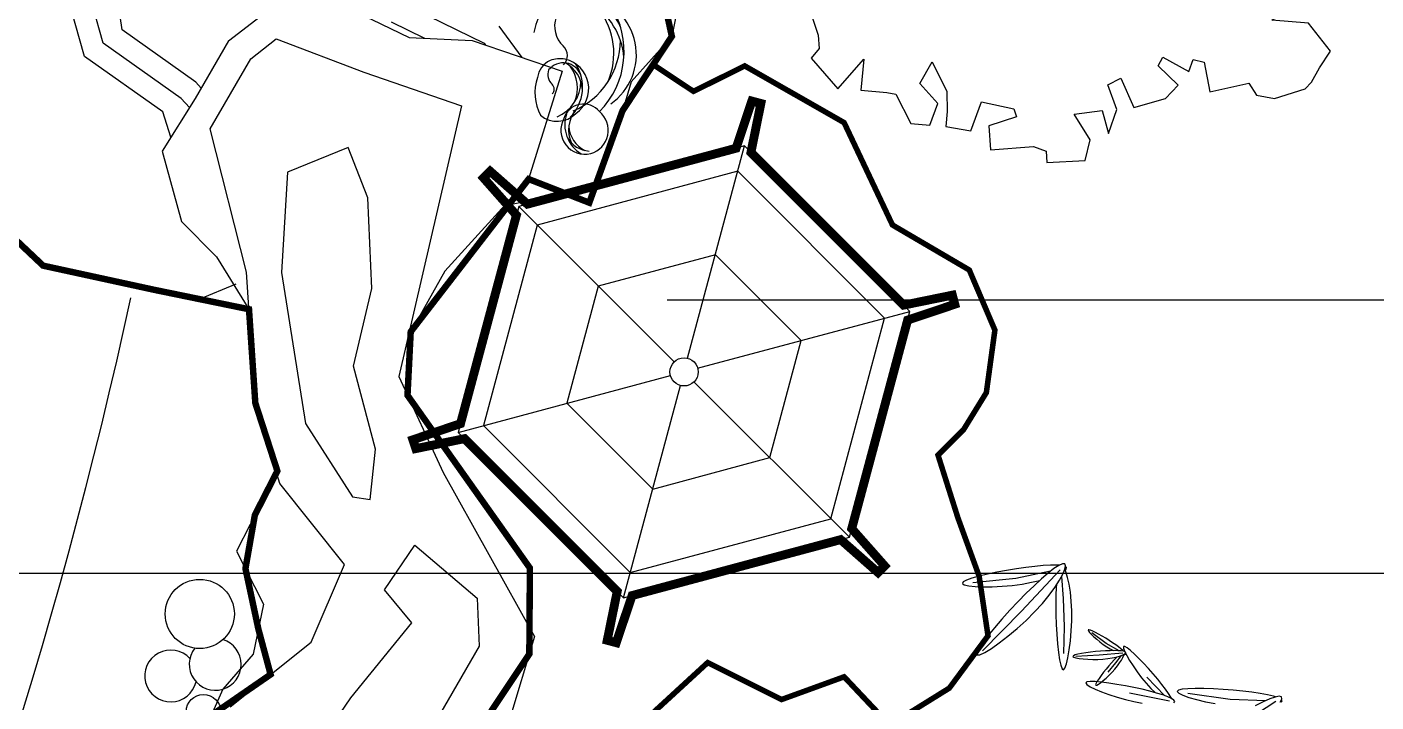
# Model space of a CAD drawing. Extents: x 302512 to 1034855, y -184136 to 410364.
# Drawn here: x 575928 to 588098, y 187876 to 193964 of the extents above; entities that cross this region are included whole.
import ezdxf

# ---------------------------------------------------------------- set-up
doc = ezdxf.new("R2010")
doc.units = 0
doc.header["$MEASUREMENT"] = 0
for name, color, linetype in [('2D', 3, 'Continuous'), ('LAYER3', 251, 'Continuous'), ('ROAD', 7, 'Continuous'), ('园路', 5, 'Continuous'), ('坐椅', 7, 'Continuous'), ('小道', 2, 'Continuous'), ('柱', 2, 'Continuous'), ('树', 80, 'Continuous'), ('环境', 8, 'Continuous'), ('绿化', 97, 'Continuous'), ('绿地', 3, 'Continuous'), ('道路线', 161, 'Continuous'), ('铺地', 8, 'Continuous')]:
    doc.layers.add(name, color=color, linetype=linetype)
doc.styles.add('2', font='simplex.shx', dxfattribs={"width": 0.7, "height": 1.2})
doc.styles.add('DIM_FONT', font='SIMPLEX.shx', dxfattribs={"width": 0.8})
doc.styles.add('P5', font='', dxfattribs={"width": 0.8, "height": 4})
doc.styles.get('P5').set_extended_font_data('FangSong_GB2312')

# ---------------------------------------------------------------- blocks, each defined once
blk = doc.blocks.new('_F1IRU')
at = {"layer": '绿化'}
for points in [[(-1.7648, 0.2873), (-1.6569, 0.3418), (-1.6748, 0.3661), (-1.6885, 0.3739), (-1.6944, 0.5318), (-1.5864, 0.5863), (-1.5389, 0.6008), (-1.6188, 0.6459), (-1.6246, 0.8038), (-1.5167, 0.8583), (-1.5484, 0.8904), (-1.5542, 1.0482), (-1.4463, 1.1028), (-1.3912, 0.9232), (-1.2524, 0.9261), (-1.2648, 1.0171), (-1.1426, 1.1172), (-1.0339, 1.0642), (-1.0275, 1.1089), (-0.9123, 1.2033), (-1.0317, 1.2193), (-1.0672, 1.3349), (-0.8809, 1.3588), (-0.9332, 1.4), (-1.042, 1.4144), (-1.0544, 1.5054), (-0.9322, 1.6054), (-0.8235, 1.5525), (-0.8171, 1.5971), (-0.695, 1.6972), (-0.5863, 1.6443), (-0.6959, 1.4918), (-0.5893, 1.4092), (-0.4671, 1.5093), (-0.3584, 1.4564), (-0.4681, 1.3039), (-0.4679, 1.2956), (-0.3592, 1.2426), (-0.3528, 1.2873), (-0.2306, 1.3874), (-0.1219, 1.3344), (-0.2316, 1.1819), (-0.3404, 1.1963), (-0.3928, 1.1959), (-0.4688, 1.0902), (-0.4166, 1.049), (-0.3528, 0.9596), (-0.327, 0.9366), (-0.2183, 0.8837), (-0.3279, 0.7312), (-0.4368, 0.7456), (-0.4555, 0.7919), (-0.5652, 0.6394), (-0.5129, 0.5982), (-0.4491, 0.5088), (-0.5072, 0.4377), (-0.6637, 0.4587), (-0.6992, 0.5743), (-0.674, 0.6538), (-0.7178, 0.6585), (-0.8274, 0.506), (-0.9363, 0.5204), (-0.9706, 0.5451), (-1.0647, 0.4143), (-1.0124, 0.373), (-0.9487, 0.2837), (-1.0067, 0.2125), (-1.1122, 0.2227), (-1.0907, 0.1335), (-1.2021, 0.0215), (-1.3156, 0.0632), (-1.3637, 0.1313), (-1.4252, 0.166), (-1.406, 0.0865), (-1.5175, -0.0255), (-1.631, 0.0162), (-1.6017, 0.1623), (-1.679, 0.0843)], [(-0.002, 1.5527), (0.0586, 1.6986), (0.2174, 1.7214), (0.2288, 1.6077), (0.2953, 1.6527), (0.3915, 1.5355), (0.4704, 1.6518), (0.7071, 1.6059), (0.6312, 1.5379), (0.8506, 1.5087), (0.8628, 1.5999), (0.9331, 1.5552), (1.01, 1.4612), (1.0667, 1.4502), (1.1605, 1.3629), (1.2924, 1.3581), (1.3835, 1.3466), (1.4093, 1.1571), (1.3698, 1.1114), (1.5192, 1.045), (1.4562, 0.9948), (1.5214, 0.8804), (1.5145, 0.7628), (1.4709, 0.7052), (1.5366, 0.655), (1.5422, 0.5099), (1.5423, 0.4206), (1.6465, 0.3801), (1.7217, 0.3801), (1.7637, 0.2873), (1.8169, 0.1701), (1.7378, 0.0787), (1.8119, -0.0109), (1.8446, -0.0828), (1.7655, -0.1742), (1.6696, -0.1402), (1.5712, 0.0044), (1.606, 0.172), (1.4357, 0.1824), (1.4619, 0.0697), (1.4619, 0.0697), (1.4902, 0.0101), (1.4789, -0.0859), (1.4789, -0.0859), (1.472, -0.2035), (1.4057, -0.2166), (1.4194, -0.2332), (1.4005, -0.3074), (1.4845, -0.3656), (1.4537, -0.4837), (1.4282, -0.5603), (1.282, -0.5449), (1.2695, -0.4609), (1.3569, -0.3651), (1.1885, -0.2479), (1.0037, -0.2815), (1.0166, -0.39), (1.2125, -0.4986), (1.0737, -0.5622), (0.8885, -0.5911), (0.8654, -0.5102), (0.8664, -0.4421), (0.8191, -0.383), (0.8774, -0.2364), (0.7341, -0.2485), (0.5588, -0.1286), (0.6894, -0.0475), (0.9261, -0.0934), (0.9261, -0.0934), (0.9506, -0.0146), (0.9105, 0.0343), (0.8733, 0.2321), (0.906, 0.2589), (0.8712, 0.4033), (0.7604, 0.418), (0.6019, 0.3683), (0.6117, 0.4222), (0.6687, 0.5593), (0.8265, 0.5369), (0.8017, 0.6634), (0.8108, 0.7359), (0.7332, 0.8696), (0.56, 0.8119), (0.5609, 0.6993), (0.4662, 0.6807), (0.4792, 0.7339), (0.4405, 0.8573), (0.4471, 0.9098), (0.4678, 0.967), (0.4515, 0.9868), (0.3919, 1.0594), (0.2873, 1.0002), (0.2213, 1.0009), (0.1821, 1.0552), (0.2426, 1.2011), (0.2952, 1.2314), (0.2565, 1.3548), (0.2899, 1.457), (0.1546, 1.517), (0.0519, 1.4783)], [(-1.5, -0.2841), (-1.5918, -0.1203), (-1.6857, -0.1964), (-1.6467, -0.3494), (-1.6029, -0.3631), (-1.7029, -0.4502), (-1.6639, -0.6033), (-1.5762, -0.6305), (-1.5172, -0.5379), (-1.4719, -0.5524), (-1.4912, -0.6902), (-1.5075, -0.7524), (-1.489, -0.9222), (-1.4983, -0.9849), (-1.5453, -1.0229), (-1.4521, -1.1928), (-1.4521, -1.1928), (-1.3001, -1.0807), (-1.3456, -1.2232), (-1.2268, -1.2598), (-1.1861, -1.2763), (-1.147, -1.4294), (-1.0594, -1.4566), (-1.0003, -1.364), (-1.0633, -1.2516), (-0.9846, -1.1636), (-0.9455, -1.3167), (-0.9652, -1.4103), (-0.9868, -1.478), (-0.8748, -1.5243), (-0.7954, -1.4005), (-0.6516, -1.4661), (-0.6478, -1.506), (-0.785, -1.5191), (-0.802, -1.6338), (-0.5976, -1.6619), (-0.544, -1.6957), (-0.5531, -1.7499), (-0.3724, -1.7802), (-0.3275, -1.6877), (-0.3762, -1.5532), (-0.3762, -1.5532), (-0.2408, -1.5644), (-0.2356, -1.6777), (-0.1719, -1.575), (-0.188, -1.4505), (-0.1212, -1.4324), (-0.0904, -1.5818), (0.0658, -1.5736), (0.1396, -1.5245), (0.0653, -1.413), (0.0969, -1.3774), (0.2026, -1.4711), (0.2344, -1.4197), (0.284, -1.4439), (0.2799, -1.5875), (0.4714, -1.5867), (0.494, -1.6511), (0.5752, -1.6846), (0.7268, -1.6704), (0.7637, -1.6459), (0.8159, -1.587), (0.8843, -1.5204), (0.81, -1.368), (0.643, -1.3167), (0.7194, -1.2834), (0.7831, -1.1806), (0.6618, -1.0152), (0.5229, -1.1135), (0.5951, -1.2447), (0.4458, -1.2383), (0.357, -1.107), (0.1467, -1.1288), (0.0914, -0.9457), (-0.0066, -0.9751), (-0.0257, -1.0556), (-0.1337, -1.1327), (-0.2171, -1.0495), (-0.2475, -1.0038), (-0.4345, -1.0215), (-0.3417, -0.8074), (-0.4336, -0.7282), (-0.5115, -0.7427), (-0.6128, -0.6113), (-0.5538, -0.5188), (-0.6223, -0.3964), (-0.7407, -0.4266), (-0.7072, -0.5578), (-0.7098, -0.6468), (-0.7866, -0.6701), (-0.964, -0.5874), (-0.974, -0.6786), (-1.0159, -0.5174), (-0.9568, -0.4248), (-1.0733, -0.281), (-1.1426, -0.3371), (-1.228, -0.385), (-1.2501, -0.3455), (-1.3441, -0.4216), (-1.3324, -0.4848), (-1.4558, -0.4429)]]:
    blk.add_lwpolyline(points, close=True, dxfattribs=at)
for points in [[(-0.9625, 0.4206), (-0.8237, 0.3379), (-0.3855, 0.2816), (-0.0963, 0.122), (0, 0), (0.2892, 0.2629), (0.3769, 0.4693), (0.4557, 0.5915), (0.5434, 0.6477), (0.5764, 0.7451)], [(-0.2717, -0.9577), (-0.3417, -0.8074), (-0.2278, -0.5165), (-0.0788, -0.4508), (0.1148, -0.0916), (0.3944, 0.2159), (0.4732, 0.4411), (0.6047, 0.6007), (0.7438, 0.6376)], [(-0.99, 0.3473), (-0.8237, 0.2346), (-0.3944, 0.1595), (-0.1577, 0.0375), (-0.0963, -0.1034), (-0.1752, -0.3663), (-0.3242, -0.46), (-0.4468, -0.7606)]]:
    blk.add_lwpolyline(points, dxfattribs=at)
at = {"style": '2', "width": 0.7, "flags": 9}
for tag in ['YSIZE', 'XSIZE']:
    blk.add_attdef(tag, (0, 0), '', height=1.2, rotation=0.5, dxfattribs=at)
blk = doc.blocks.new('_F10BZJ')
at = {"layer": '铺地', "xscale": 1.0935, "yscale": 1.0935, "zscale": 1.0935}
blk.add_blockref('_F1IRU', (0, 0), dxfattribs=at)
at = {"style": 'DIM_FONT', "width": 0.8, "flags": 9}
for tag in ['YSIZE', 'XSIZE']:
    blk.add_attdef(tag, (0, 0), '', height=0.5, dxfattribs=at)
blk = doc.blocks.new('_F10EZC')
at = {"layer": 'LAYER3', "xscale": 1000, "yscale": 1000, "zscale": 1000, "rotation": 8.124167206954386}
blk.add_blockref('_F10BZJ', (0, 0), dxfattribs=at)
at = {"style": 'P5', "width": 0.8, "flags": 9}
for tag in ['XSIZE', 'YSIZE']:
    blk.add_attdef(tag, (0, 0), '', height=4, rotation=331.35211, dxfattribs=at)
blk = doc.blocks.new('_F43BVI')
at = {"layer": '绿地'}
for p, q in [((-0.652, 0.8856), (-0.6643, 0.8655)), ((-0.6469, 0.8927), (-0.652, 0.8856)), ((-0.6254, 0.912), (-0.6301, 0.9103)), ((-0.63, 0.8875), (-0.5744, 0.6792)), ((-0.6209, 0.9073), (-0.6254, 0.912)), ((-0.6776, 0.8409), (-0.6918, 0.8126)), ((-0.6448, 0.8527), (-0.6909, 0.7259)), ((-0.6643, 0.8655), (-0.6776, 0.8409)), ((-0.7064, 0.7813), (-0.7212, 0.7477)), ((-0.6918, 0.8126), (-0.7064, 0.7813)), ((-0.6909, 0.7259), (-0.7631, 0.5792)), ((-0.7212, 0.7477), (-0.7357, 0.7126)), ((-0.7494, 0.6774), (-0.7617, 0.6436)), ((-0.7357, 0.7126), (-0.7494, 0.6774)), ((-0.7122, 0.6338), (-0.6939, 0.6665)), ((-0.7617, 0.6436), (-0.7721, 0.6124)), ((-0.7304, 0.6042), (-0.7122, 0.6338)), ((-0.7845, 0.564), (-0.7855, 0.5497)), ((-0.7799, 0.5854), (-0.7845, 0.564)), ((-0.7721, 0.6124), (-0.7799, 0.5854)), ((-0.7623, 0.5597), (-0.7473, 0.579)), ((-0.7473, 0.579), (-0.7304, 0.6042)), ((-0.7855, 0.5497), (-0.7821, 0.5439)), ((-0.7691, 0.5143), (-0.7855, 0.51)), ((-0.7821, 0.5439), (-0.7742, 0.5475)), ((-0.7742, 0.5475), (-0.7623, 0.5597)), ((-0.7629, 0.5154), (-0.7691, 0.5143)), ((-0.899, 0.4667), (-0.9237, 0.4554)), ((-0.874, 0.4776), (-0.899, 0.4667)), ((-0.8495, 0.4876), (-0.874, 0.4776)), ((-0.7819, 0.4936), (-0.8692, 0.4511)), ((-0.8263, 0.4965), (-0.8495, 0.4876)), ((-0.7568, 0.5043), (-0.8323, 0.3687)), ((-0.8048, 0.504), (-0.8263, 0.4965)), ((-0.8247, 0.4519), (-0.8042, 0.4624)), ((-0.7855, 0.51), (-0.8048, 0.504)), ((-0.9987, 0.4143), (-1.0063, 0.4073)), ((-0.9856, 0.423), (-0.9987, 0.4143)), ((-0.968, 0.433), (-0.9856, 0.423)), ((-0.9471, 0.444), (-0.968, 0.433)), ((-0.9506, 0.4079), (-0.9264, 0.4142)), ((-0.9237, 0.4554), (-0.9471, 0.444)), ((-0.9264, 0.4142), (-0.9005, 0.4219)), ((-0.9005, 0.4219), (-0.8742, 0.431)), ((-0.8742, 0.431), (-0.8486, 0.441)), ((-0.8486, 0.441), (-0.8247, 0.4519)), ((-1.0345, 0.3677), (-1.0466, 0.3581)), ((-0.9976, 0.3821), (-1.0396, 0.3441)), ((-1.0229, 0.3764), (-1.0345, 0.3677)), ((-1.0121, 0.3842), (-1.0229, 0.3764)), ((-1.0148, 0.3517), (-1.005, 0.361)), ((-1.0023, 0.3906), (-1.0121, 0.3842)), ((-1.0063, 0.4073), (-1.0075, 0.4026)), ((-1.0075, 0.4026), (-1.0016, 0.4005)), ((-0.9853, 0.3921), (-1.0056, 0.3039)), ((-0.9938, 0.3957), (-1.0023, 0.3906)), ((-1.0016, 0.4005), (-0.9894, 0.4008)), ((-0.9905, 0.3973), (-0.9938, 0.3957)), ((-0.9894, 0.4008), (-0.9719, 0.4034)), ((-0.9787, 0.4003), (-0.9808, 0.4006)), ((-0.9758, 0.3938), (-0.9794, 0.3965)), ((-0.9791, 0.3942), (-0.978, 0.3977)), ((-0.978, 0.3977), (-0.9787, 0.4003)), ((-0.9784, 0.3677), (-0.9769, 0.3646)), ((-0.9782, 0.3839), (-0.9585, 0.3549)), ((-0.9769, 0.3646), (-0.9707, 0.3528)), ((-0.9691, 0.3874), (-0.9758, 0.3938)), ((-0.9719, 0.4034), (-0.9506, 0.4079)), ((-0.9615, 0.3791), (-0.9691, 0.3874)), ((-0.9534, 0.3692), (-0.9615, 0.3791)), ((-0.9451, 0.3577), (-0.9534, 0.3692)), ((-1.1003, 0.3094), (-1.1062, 0.3024)), ((-1.0921, 0.3179), (-1.1003, 0.3094)), ((-1.0396, 0.3441), (-1.0953, 0.3039)), ((-1.0821, 0.3274), (-1.0921, 0.3179)), ((-1.0709, 0.3376), (-1.0821, 0.3274)), ((-1.0782, 0.3067), (-1.0657, 0.3141)), ((-1.0589, 0.348), (-1.0709, 0.3376)), ((-1.0657, 0.3141), (-1.0524, 0.3226)), ((-1.0466, 0.3581), (-1.0589, 0.348)), ((-1.0524, 0.3226), (-1.0392, 0.332)), ((-1.0392, 0.332), (-1.0264, 0.3418)), ((-1.0264, 0.3418), (-1.0148, 0.3517)), ((-0.9707, 0.3528), (-0.9635, 0.3402)), ((-0.9635, 0.3402), (-0.9556, 0.327)), ((-0.9585, 0.3549), (-0.9342, 0.3165)), ((-0.9556, 0.327), (-0.9471, 0.3135)), ((-0.9471, 0.3135), (-0.9384, 0.3002)), ((-0.9367, 0.3448), (-0.9451, 0.3577)), ((-0.9287, 0.3309), (-0.9367, 0.3448)), ((-0.9212, 0.3166), (-0.9287, 0.3309)), ((-0.9144, 0.3023), (-0.9212, 0.3166)), ((-1.3804, 0.2576), (-1.3875, 0.2351)), ((-1.3771, 0.2657), (-1.3804, 0.2576)), ((-1.3608, 0.2896), (-1.3651, 0.2869)), ((-1.3554, 0.2862), (-1.3608, 0.2896)), ((-1.3595, 0.2647), (-1.2557, 0.0758)), ((-1.3455, 0.2827), (-1.3561, 0.2819)), ((-1.352, 0.2784), (-1.3554, 0.2862)), ((-1.3234, 0.2821), (-1.3455, 0.2827)), ((-1.334, 0.2615), (-1.253, 0.241)), ((-1.2968, 0.2794), (-1.3234, 0.2821)), ((-1.2666, 0.2745), (-1.2968, 0.2794)), ((-1.2335, 0.2673), (-1.2666, 0.2745)), ((-1.1984, 0.2578), (-1.2335, 0.2673)), ((-1.1621, 0.2459), (-1.1984, 0.2578)), ((-1.1062, 0.3024), (-1.1094, 0.2973)), ((-1.1094, 0.2973), (-1.1093, 0.2945)), ((-1.1093, 0.2945), (-1.1056, 0.2942)), ((-1.1056, 0.2942), (-1.0988, 0.2964)), ((-1.0988, 0.2964), (-1.0895, 0.3007)), ((-1.0895, 0.3007), (-1.0782, 0.3067)), ((-1.0056, 0.3039), (-1.0278, 0.218)), ((-0.9384, 0.3002), (-0.9298, 0.2878)), ((-0.9298, 0.2878), (-0.9217, 0.2766)), ((-0.9217, 0.2766), (-0.9143, 0.2674)), ((-0.9087, 0.2889), (-0.9144, 0.3023)), ((-0.9143, 0.2674), (-0.9081, 0.2606)), ((-0.9042, 0.277), (-0.9087, 0.2889)), ((-0.9081, 0.2606), (-0.9035, 0.2568)), ((-0.9012, 0.2672), (-0.9042, 0.277)), ((-0.9035, 0.2568), (-0.9007, 0.2565)), ((-0.9, 0.2601), (-0.9012, 0.2672)), ((-0.9007, 0.2565), (-0.9, 0.2601)), ((-1.3946, 0.2081), (-1.4016, 0.1772)), ((-1.3875, 0.2351), (-1.3946, 0.2081)), ((-1.3655, 0.2274), (-1.38, 0.0933)), ((-1.3088, 0.2323), (-1.301, 0.2291)), ((-1.301, 0.2291), (-1.2713, 0.2182)), ((-1.2713, 0.2182), (-1.2386, 0.2071)), ((-1.253, 0.241), (-1.1491, 0.2114)), ((-1.2386, 0.2071), (-1.2036, 0.1962)), ((-1.1259, 0.2322), (-1.1621, 0.2459)), ((-1.1491, 0.2114), (-1.054, 0.1778)), ((-1.0914, 0.2176), (-1.1259, 0.2322)), ((-1.0599, 0.2029), (-1.0914, 0.2176)), ((-1.4016, 0.1772), (-1.4083, 0.1433)), ((-1.348, 0.1462), (-1.3453, 0.1781)), ((-1.2036, 0.1962), (-1.1671, 0.1856)), ((-1.1671, 0.1856), (-1.1307, 0.1759)), ((-1.1307, 0.1759), (-1.0956, 0.1674)), ((-1.0956, 0.1674), (-1.0635, 0.1605)), ((-1.0635, 0.1605), (-1.0358, 0.1558)), ((-1.033, 0.1888), (-1.0599, 0.2029)), ((-1.0358, 0.1558), (-1.0141, 0.1535)), ((-1.0122, 0.1761), (-1.033, 0.1888)), ((-1.0141, 0.1535), (-0.9997, 0.1541)), ((-0.9988, 0.1656), (-1.0122, 0.1761)), ((-0.9997, 0.1541), (-0.9943, 0.1581)), ((-0.9943, 0.1581), (-0.9988, 0.1656)), ((-1.4146, 0.1072), (-1.4203, 0.0697)), ((-1.4083, 0.1433), (-1.4146, 0.1072)), ((-1.3599, 0.0725), (-1.3529, 0.1101)), ((-1.3529, 0.1101), (-1.348, 0.1462)), ((-1.4203, 0.0697), (-1.4252, 0.0322)), ((-1.38, 0.0933), (-1.4151, -0.0664)), ((-1.3687, 0.0349), (-1.3599, 0.0725)), ((-1.2557, 0.0758), (-1.1591, -0.1119)), ((-1.4252, 0.0322), (-1.429, -0.0036)), ((-1.3787, -0.0013), (-1.3687, 0.0349)), ((-1.4317, -0.0364), (-1.4328, -0.0644)), ((-1.429, -0.0036), (-1.4317, -0.0364)), ((-1.3997, -0.0629), (-1.3892, -0.0344)), ((-1.3892, -0.0344), (-1.3787, -0.0013)), ((-1.4328, -0.0644), (-1.4322, -0.0863)), ((-1.4322, -0.0863), (-1.4297, -0.1004)), ((-1.4297, -0.1004), (-1.4251, -0.1053)), ((-1.4251, -0.1053), (-1.4182, -0.0999)), ((-1.4182, -0.0999), (-1.4095, -0.0852)), ((-1.4095, -0.0852), (-1.3997, -0.0629))]:
    blk.add_line(p, q, dxfattribs=at)
for points in [[(-0.6226, 0.9034), (-0.6326, 0.9126), (-0.6402, 0.9138), (-0.645, 0.9065), (-0.647, 0.8913), (-0.6465, 0.8692), (-0.6436, 0.8411), (-0.6385, 0.8079)], [(-0.7456, 0.5186), (-0.7489, 0.523), (-0.755, 0.5216), (-0.7637, 0.5148), (-0.7745, 0.5031), (-0.787, 0.4871), (-0.801, 0.4673), (-0.816, 0.4445), (-0.8317, 0.4191), (-0.8478, 0.3918), (-0.8638, 0.3632), (-0.8791, 0.3344), (-0.8931, 0.3065), (-0.9052, 0.2809), (-0.9146, 0.2585), (-0.9208, 0.2406), (-0.9231, 0.2285), (-0.9208, 0.2231), (-0.9136, 0.2254), (-0.9021, 0.2346), (-0.8873, 0.2497), (-0.8702, 0.2696), (-0.8517, 0.2932), (-0.8327, 0.3194), (-0.8141, 0.3471), (-0.797, 0.3754), (-0.782, 0.4031)]]:
    blk.add_lwpolyline(points, dxfattribs=at)
for points in [[(-1.018, 0.3143), (-1.0223, 0.2957), (-1.0263, 0.277), (-1.0296, 0.2592), (-1.0322, 0.2428), (-1.0338, 0.2288), (-1.0344, 0.2178), (-1.0337, 0.2106), (-1.0316, 0.2079), (-1.0279, 0.2104), (-1.023, 0.2174), (-1.0171, 0.2283), (-1.0108, 0.2422), (-1.0042, 0.2584), (-0.9978, 0.2762), (-0.9919, 0.2947), (-0.9869, 0.3133), (-0.983, 0.3313), (-0.9803, 0.3481), (-0.9786, 0.3634), (-0.978, 0.3769), (-0.9783, 0.388), (-0.9794, 0.3965), (-0.9813, 0.4019), (-0.9839, 0.4039), (-0.9871, 0.4021), (-0.9908, 0.3969), (-0.995, 0.3885), (-0.9994, 0.3775), (-1.004, 0.3642), (-1.0088, 0.349), (-1.0135, 0.3322)], [(-1.2944, 0.0746), (-1.2725, 0.0347), (-1.2499, -0.0046), (-1.2275, -0.0416), (-1.2062, -0.0748), (-1.1869, -0.1024), (-1.1704, -0.1228), (-1.1578, -0.1345), (-1.1498, -0.1358), (-1.1472, -0.1256), (-1.1496, -0.1053), (-1.1564, -0.0768), (-1.1671, -0.042), (-1.1812, -0.0028), (-1.198, 0.039), (-1.217, 0.0813), (-1.2375, 0.1223), (-1.2591, 0.1603), (-1.281, 0.1945), (-1.3023, 0.2244), (-1.3225, 0.2493), (-1.3407, 0.2686), (-1.3561, 0.2819), (-1.368, 0.2885), (-1.3758, 0.2879), (-1.3787, 0.2796), (-1.377, 0.2644), (-1.3711, 0.2431), (-1.3616, 0.2165), (-1.3487, 0.1855), (-1.3329, 0.1509), (-1.3147, 0.1137)]]:
    blk.add_lwpolyline(points, close=True, dxfattribs=at)
at = {"style": 'DIM_FONT', "width": 0.7, "flags": 9}
for tag in ['YSIZE', 'XSIZE']:
    blk.add_attdef(tag, (0, 0), '', height=0.5, dxfattribs=at)
blk = doc.blocks.new('ZU')
at = {"layer": '绿地', "xscale": 1.5, "yscale": 1.5, "zscale": 0.001, "rotation": 260.5308552460376}
blk.add_blockref('_F43BVI', (-0.8522, 0.1655), dxfattribs=at)
blk = doc.blocks.new('A$C0B5A7686')
at = {"layer": '树', "linetype": 'ByBlock', "xscale": 640, "yscale": 640, "zscale": 640, "rotation": 151.15692544915}
blk.add_blockref('ZU', (642.8, 1492.6), dxfattribs=at)
blk = doc.blocks.new('A$C750B0621')
at = {"layer": '树'}
blk.add_blockref('A$C0B5A7686', (0, 0), dxfattribs=at)
blk = doc.blocks.new('A$C5AB93D8E')
at = {"layer": '绿化', "xscale": 0.8, "yscale": 0.8, "zscale": 0.8}
blk.add_blockref('A$C750B0621', (0, 0), dxfattribs=at)
blk = doc.blocks.new('A$C68DB62A4')
at = {"layer": '绿化', "rotation": 236.3690562220917}
blk.add_blockref('A$C5AB93D8E', (801.7, 2393.5), dxfattribs=at)
blk = doc.blocks.new('_F37GYG')
at = {"layer": '绿化', "linetype": 'ByBlock', "xscale": 0.2867748092958204, "yscale": 0.2867748092958204, "zscale": 0.2867748092958204}
blk.add_blockref('A$C68DB62A4', (-306.1, -300.5), dxfattribs=at)
at = {"style": 'DIM_FONT', "width": 0.8, "flags": 9}
for tag in ['YSIZE', 'XSIZE']:
    blk.add_attdef(tag, (0, 0), '', height=0.5, dxfattribs=at)
blk = doc.blocks.new('_F0JDH')
at = {"layer": 'ROAD'}
blk.add_lwpolyline([(-1095, -1756, 80, 80, 0), (-2069, -69, 80, 80, 0), (-2517, -42, 80, 80, 0), (-2522, 42, 80, 80, 0), (-2069, 71, 80, 80, 0), (-1095, 1757, 80, 80, 0), (-1295, 2159, 80, 80, 0), (-1222, 2201, 80, 80, 0), (-973, 1827, 80, 80, 0), (975, 1827, 80, 80, 0), (1223, 2201, 80, 80, 0), (1296, 2159, 80, 80, 0), (1095, 1756, 80, 80, 0), (2069, 69, 80, 80, 0), (2517, 42, 80, 80, 0), (2517, -43, 80, 80, 0), (2069, -71, 80, 80, 0), (1095, -1757, 80, 80, 0), (1295, -2159, 80, 80, 0), (1222, -2201, 80, 80, 0), (973, -1827, 80, 80, 0), (-975, -1827, 80, 80, 0), (-1223, -2201, 80, 80, 0), (-1296, -2159, 80, 80, 0)], format="xyseb", close=True, dxfattribs=at)
at = {"layer": '小道'}
for p, q in [((-1055, 1827), (-2109, 0)), ((-63, 110), (-1055, 1827)), ((1055, 1827), (-1055, 1827)), ((63, 110), (1055, 1827)), ((2109, 0), (1055, 1827)), ((-937, 1622), (-1873, 0)), ((937, 1622), (-937, 1622)), ((1873, 0), (937, 1622)), ((-547, 947), (-1094, 0)), ((547, 947), (-547, 947)), ((1094, 0), (547, 947)), ((-2109, 0), (-1055, -1827)), ((-2109, 0), (-127, 0)), ((-1873, 0), (-937, -1622)), ((-1094, 0), (-547, -947)), ((-1055, -1827), (-63, -110)), ((1055, -1827), (63, -110)), ((127, 0), (2109, 0)), ((547, -947), (1094, 0)), ((937, -1622), (1873, 0)), ((1055, -1827), (2109, 0)), ((-547, -947), (547, -947)), ((-937, -1622), (937, -1622)), ((-1055, -1827), (1055, -1827))]:
    blk.add_line(p, q, dxfattribs=at)
blk.add_circle((0, 0), 127, dxfattribs=at)
at = {"flags": 9}
for tag in ['XSIZE', 'YSIZE']:
    blk.add_attdef(tag, (0, 0), '', height=0.5, dxfattribs=at)
blk = doc.blocks.new('A$C7A125391')
at = {"layer": '铺地', "ltscale": 100}
for centre, radius, start, end in [((0.867, 0.96), 0.911, 1.0191, 133.4847), ((0.768, 1.199), 0.566, 75.7826, 197.8558), ((0.793, 0.651), 1.022, 59.9465, 116.4729), ((0.506, 0.511), 1.3, 11.561, 88.4622), ((0.398, 0.672), 1.172, 349.0124, 55.4876), ((0.899, 0.981), 0.918, 135.8587, 164.7503), ((0.555, 0.53), 1.101, 33.3495, 93.1072), ((-0.038, 1.095), 0.181, 282.0751, 44.1483), ((0.699, 1.127), 0.692, 172.0709, 227.5419), ((0.555, 1.264), 0.404, 216.2352, 283.2554), ((0.694, 0.676), 0.2, 11.4241, 103.2554), ((1.096, 0.572), 0.283, 75.7826, 197.8558), ((1.146, 0.452), 0.456, 1.0191, 133.4847), ((0.965, 0.228), 0.65, 11.561, 88.4622), ((1.161, 0.463), 0.459, 135.8587, 164.7503), ((1.108, 0.298), 0.511, 59.9465, 116.4729), ((0.989, 0.237), 0.55, 33.3495, 93.1072), ((0.911, 0.309), 0.586, 349.0124, 55.4876), ((1.809, 0.46), 0.313, 95.4858, 218.7042), ((1.882, 0.419), 0.367, 342.1512, 106.1447), ((1.061, 0.536), 0.346, 172.0709, 227.5419), ((0.989, 0.604), 0.202, 216.2352, 283.2554), ((1.059, 0.31), 0.1, 11.4241, 103.2554), ((1.219, 0.376), 0.391, 285.6349, 12.4117), ((2.007, 0.618), 0.469, 195.3049, 261.7801), ((1.402, 0.717), 0.721, 217.2157, 263.8752), ((1.939, 0.657), 0.52, 217.8535, 294.7547), ((1.889, 0.432), 0.364, 207.3116, 339.7772), ((1.925, 0.642), 0.44, 239.642, 299.3997), ((1.861, 0.556), 0.409, 266.239, 322.7654)]:
    blk.add_arc(centre, radius, start, end, dxfattribs=at)
blk = doc.blocks.new('A$C425B7DB4')
at = {"layer": '道路线', "ltscale": 100, "elevation": 0}
for points in [[(3742, 45, 58.1, 58.1, 0), (5225, 1084, 58.1, 58.1, 0), (6046, 1422, 58.1, 58.1, 0), (7187, 901, 58.1, 58.1, 0), (8331, 1032, 58.1, 58.1, 0), (8829, 2057, 58.1, 58.1, 0), (9509, 4685, 58.1, 58.1, 0), (7687, 6308, 58.1, 58.1, 0), (8391, 8698, 58.1, 58.1, 0), (8791, 9299, 58.1, 58.1, 0), (8796, 10074, 58.1, 58.1, 0), (7692, 11632, 58.1, 58.1, 0), (7721, 12205, 58.1, 58.1, 0), (8785, 13582, 58.1, 58.1, 0), (9332, 13369, 58.1, 58.1, 0), (9632, 14199, 58.1, 58.1, 0), (10077, 14869, 58.1, 58.1, 0), (9883, 15745, 58.1, 58.1, 0)], [(2031, 15043, 58.1, 58.1, 0), (4405, 12801, 58.1, 58.1, 0), (5413, 12582, 58.1, 58.1, 0), (6262, 12408, 58.1, 58.1, 0), (6319, 11562, 58.1, 58.1, 0), (6518, 10949, 58.1, 58.1, 0), (6315, 10552, 58.1, 58.1, 0), (6230, 10069, 58.1, 58.1, 0), (6347, 9522, 58.1, 58.1, 0), (6457, 9114, 58.1, 58.1, 0), (5921, 8744, 58.1, 58.1, 0), (6084, 8006, 58.1, 58.1, 0), (6412, 6964, 58.1, 58.1, 0), (6549, 6665, 58.1, 58.1, 0), (6396, 6426, 58.1, 58.1, 0), (5969, 6391, 58.1, 58.1, 0), (4358, 5098, 58.1, 58.1, 0), (3636, 3991, 58.1, 58.1, 0)]]:
    blk.add_lwpolyline(points, format="xyseb", dxfattribs=at)
for points in [[(1714, 19278), (1327, 20719), (2890, 21636), (4686, 21345), (6976, 20317), (6838, 17645), (8376, 16221), (9476, 16072), (9571, 15573), (10155, 15263), (10077, 14869), (9709, 14458), (9555, 13939), (9384, 13501), (8566, 13341)], [(5557, 13960), (5485, 14187), (4777, 14688), (4498, 15681)], [(8515, 14962), (8722, 14679)], [(5726, 14228), (5651, 14309), (4947, 14808), (4667, 15804)], [(7627, 15179), (8385, 14807), (8397, 14791)], [(5831, 14403), (5782, 14457), (5117, 14928), (4952, 16059)], [(7546, 15000), (7846, 14853)], [(6142, 12633), (5810, 12495), (4405, 12801), (3102, 13929), (2031, 15043), (1536, 15235), (1422, 16588), (1685, 18070), (1714, 19278)]]:
    blk.add_lwpolyline(points, dxfattribs=at)
at = {"layer": '道路线', "ltscale": 100}
for points in [[(6076, 14828), (6715, 15321), (7370, 15021), (7708, 14860), (8274, 14833), (9088, 14554), (8785, 13582), (8030, 12750), (7721, 12205), (7693, 12146)], [(6076, 14828), (5777, 14309), (5478, 13835), (5654, 13199), (5968, 12880), (6262, 12408)], [(6092, 8822), (6822, 9405), (7123, 10105), (6540, 10835), (6319, 11562), (6239, 12741), (5911, 14036), (6279, 14667), (6507, 14847), (7297, 14546), (8179, 14244), (7613, 11801), (8014, 10937), (8839, 9457), (8606, 8688)], [(6518, 10949), (6149, 10226), (6394, 9749), (6300, 9296), (6025, 8981), (5817, 8507), (6084, 8006), (6486, 7278), (6620, 7005)]]:
    blk.add_lwpolyline(points, dxfattribs=at)
for points in [[(7354, 10693), (7404, 11146), (7206, 11895), (7371, 12596), (7333, 13412), (7156, 13867), (6610, 13645), (6556, 12739), (6771, 11377), (7196, 10717)], [(7759, 10281), (8321, 9801), (8340, 9370), (7857, 8536), (7669, 7767), (7550, 7156), (7098, 7250), (7060, 8111), (6905, 8498), (7180, 8904), (7730, 9579), (7483, 9876)]]:
    blk.add_lwpolyline(points, close=True, dxfattribs=at)
at = {"layer": '道路线', "xscale": 596.1551298416109, "yscale": 596.1551298416109, "zscale": 596.1551298416109, "rotation": 303.9817914563325}
blk.add_blockref('A$C7A125391', (8450, 14813), dxfattribs=at)

msp = doc.modelspace()

# ---------------------------------------------------------------- hatches: boundary and pattern name
at = {"layer": '环境', "ltscale": 100}
h = msp.add_hatch(dxfattribs=at)
h.set_pattern_fill('HONEY', color=256, scale=3000, style=0)
h.set_pattern_definition([(0, (-609984.1, -119640.78), (562.5, 324.759525), [375, -750]), (120, (-609984.1, -119640.78), (-562.5, 324.75953), [375, -750]), (60, (-609984.1, -119640.78), (1e-06, 649.51905), [-750, 375])])
edge = h.paths.add_edge_path()
edge.add_arc((562249, 272766), 7500, 246.4218, 293.5782)
edge.add_line((565249, 265892), (565249, 213780))
edge.add_arc((309718, 235108), 256420, 352.07481, 355.22888, ccw=False)
edge.add_arc((559250, 192001), 8932, 60.2064, 100.1984)
edge.add_arc((388102, 227754), 171697, 350.96543, 355.41303)
edge.add_line((559249, 214023), (559249, 265892))
edge = h.paths.add_edge_path()
edge.add_arc((582482, 4293), 31665, 92.4113, 103.2776, ccw=False)
edge.add_arc((302225, -12260), 283056, 9.8022, 24.78776)
edge.add_arc((633514, 144869), 83671, 157.14202, 207.36096, ccw=False)
edge.add_arc((557018, 186191), 8841, 226.0357, 266.0734, ccw=False)
edge.add_arc((633078, 145012), 89267, 157.04434, 206.23192)
edge.add_arc((304570, -11473), 274619, 9.76646, 25.22338, ccw=False)

# ---------------------------------------------------------------- linework, layer by layer
for p, q in [((581703, 191502), (600586, 191502)), ((558258, 189039), (600703, 189039))]:
    msp.add_line(p, q)
at = {"layer": '2D'}
msp.add_ellipse((558363, 188918), major_axis=(11937, 25839), ratio=0.590323, start_param=4.397418, end_param=5.075983, dxfattribs=at)
at = {"layer": '园路'}
for centre, radius in [((577487, 188670), 312), ((577520, 187788), 156)]:
    msp.add_circle(centre, radius, dxfattribs=at)
for centre, start, end in [((577626, 188215), 141.1801, 72.7837), ((577225, 188110), 42.1974, 346.9352)]:
    msp.add_arc(centre, 234, start, end, dxfattribs=at)
at = {"layer": '道路线', "elevation": 0}
msp.add_lwpolyline([(581570, 193630, 50, 50, 0), (581941, 193383, 50, 50, 0), (582403, 193613, 50, 50, 0), (583300, 193101, 50, 50, 0), (583736, 192178, 50, 50, 0), (584429, 191772, 50, 50, 0), (584660, 191230, 50, 50, 0), (584583, 190666, 50, 50, 0), (584378, 190333, 50, 50, 0), (584147, 190102, 50, 50, 0), (584326, 189538, 50, 50, 0), (584518, 189010, 50, 50, 0), (584598, 188473, 50, 50, 0), (584249, 188001, 50, 50, 0), (583711, 187667, 50, 50, 0), (583300, 188103, 50, 50, 0), (582736, 187898, 50, 50, 0), (582069, 188231, 50, 50, 0), (581428, 187642, 50, 50, 0)], format="xyseb", dxfattribs=at)

# ---------------------------------------------------------------- block references
msp.add_blockref('A$C425B7DB4', (571669, 179010))
at = {"layer": '坐椅', "xscale": 10.78272, "yscale": 10.78272, "zscale": 10.78272}
msp.add_blockref('_F37GYG', (585599, 185403), dxfattribs=at)
at = {"layer": '柱', "rotation": 15}
msp.add_blockref('_F0JDH', (581856, 190853), dxfattribs=at)
at = {"layer": '绿地', "xscale": 1.728, "yscale": 1.728, "zscale": 1.728, "rotation": 4.248435238497092}
msp.add_blockref('_F10EZC', (585440, 196195), dxfattribs=at)

doc.saveas('drawing.dxf')
